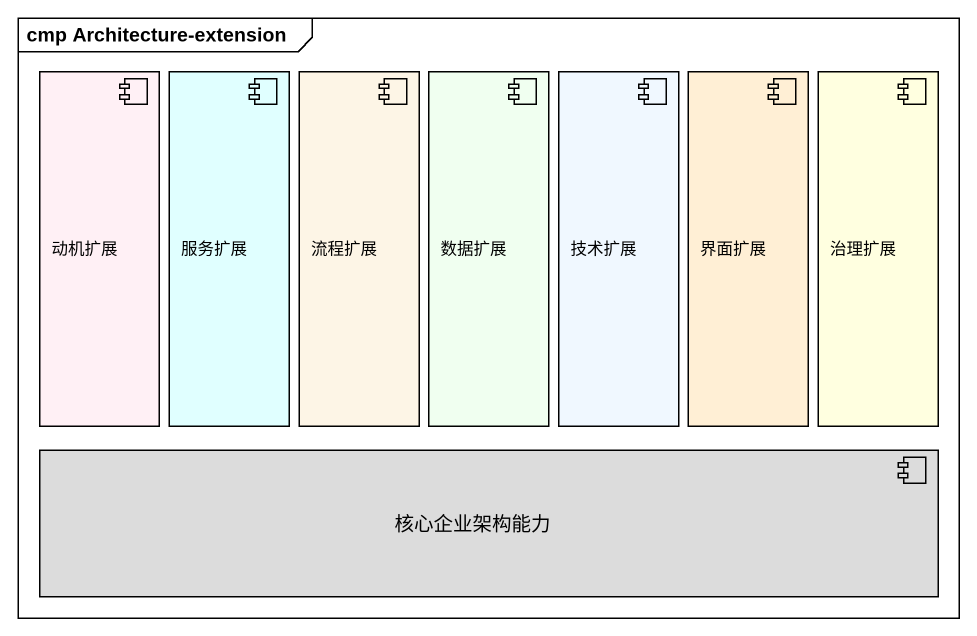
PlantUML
@startuml
mainframe cmp Architecture-extension
component 动机扩展 #FFF0F5
component 服务扩展 #E0FFFF
component 流程扩展 #FDF5E6
component 数据扩展 #F0FFF0
component 技术扩展 #F0F8FF
component 界面扩展 #FFEFD5
component 治理扩展 #FFFFE0
component 核心企业架构能力 #DCDCDC
@enduml
